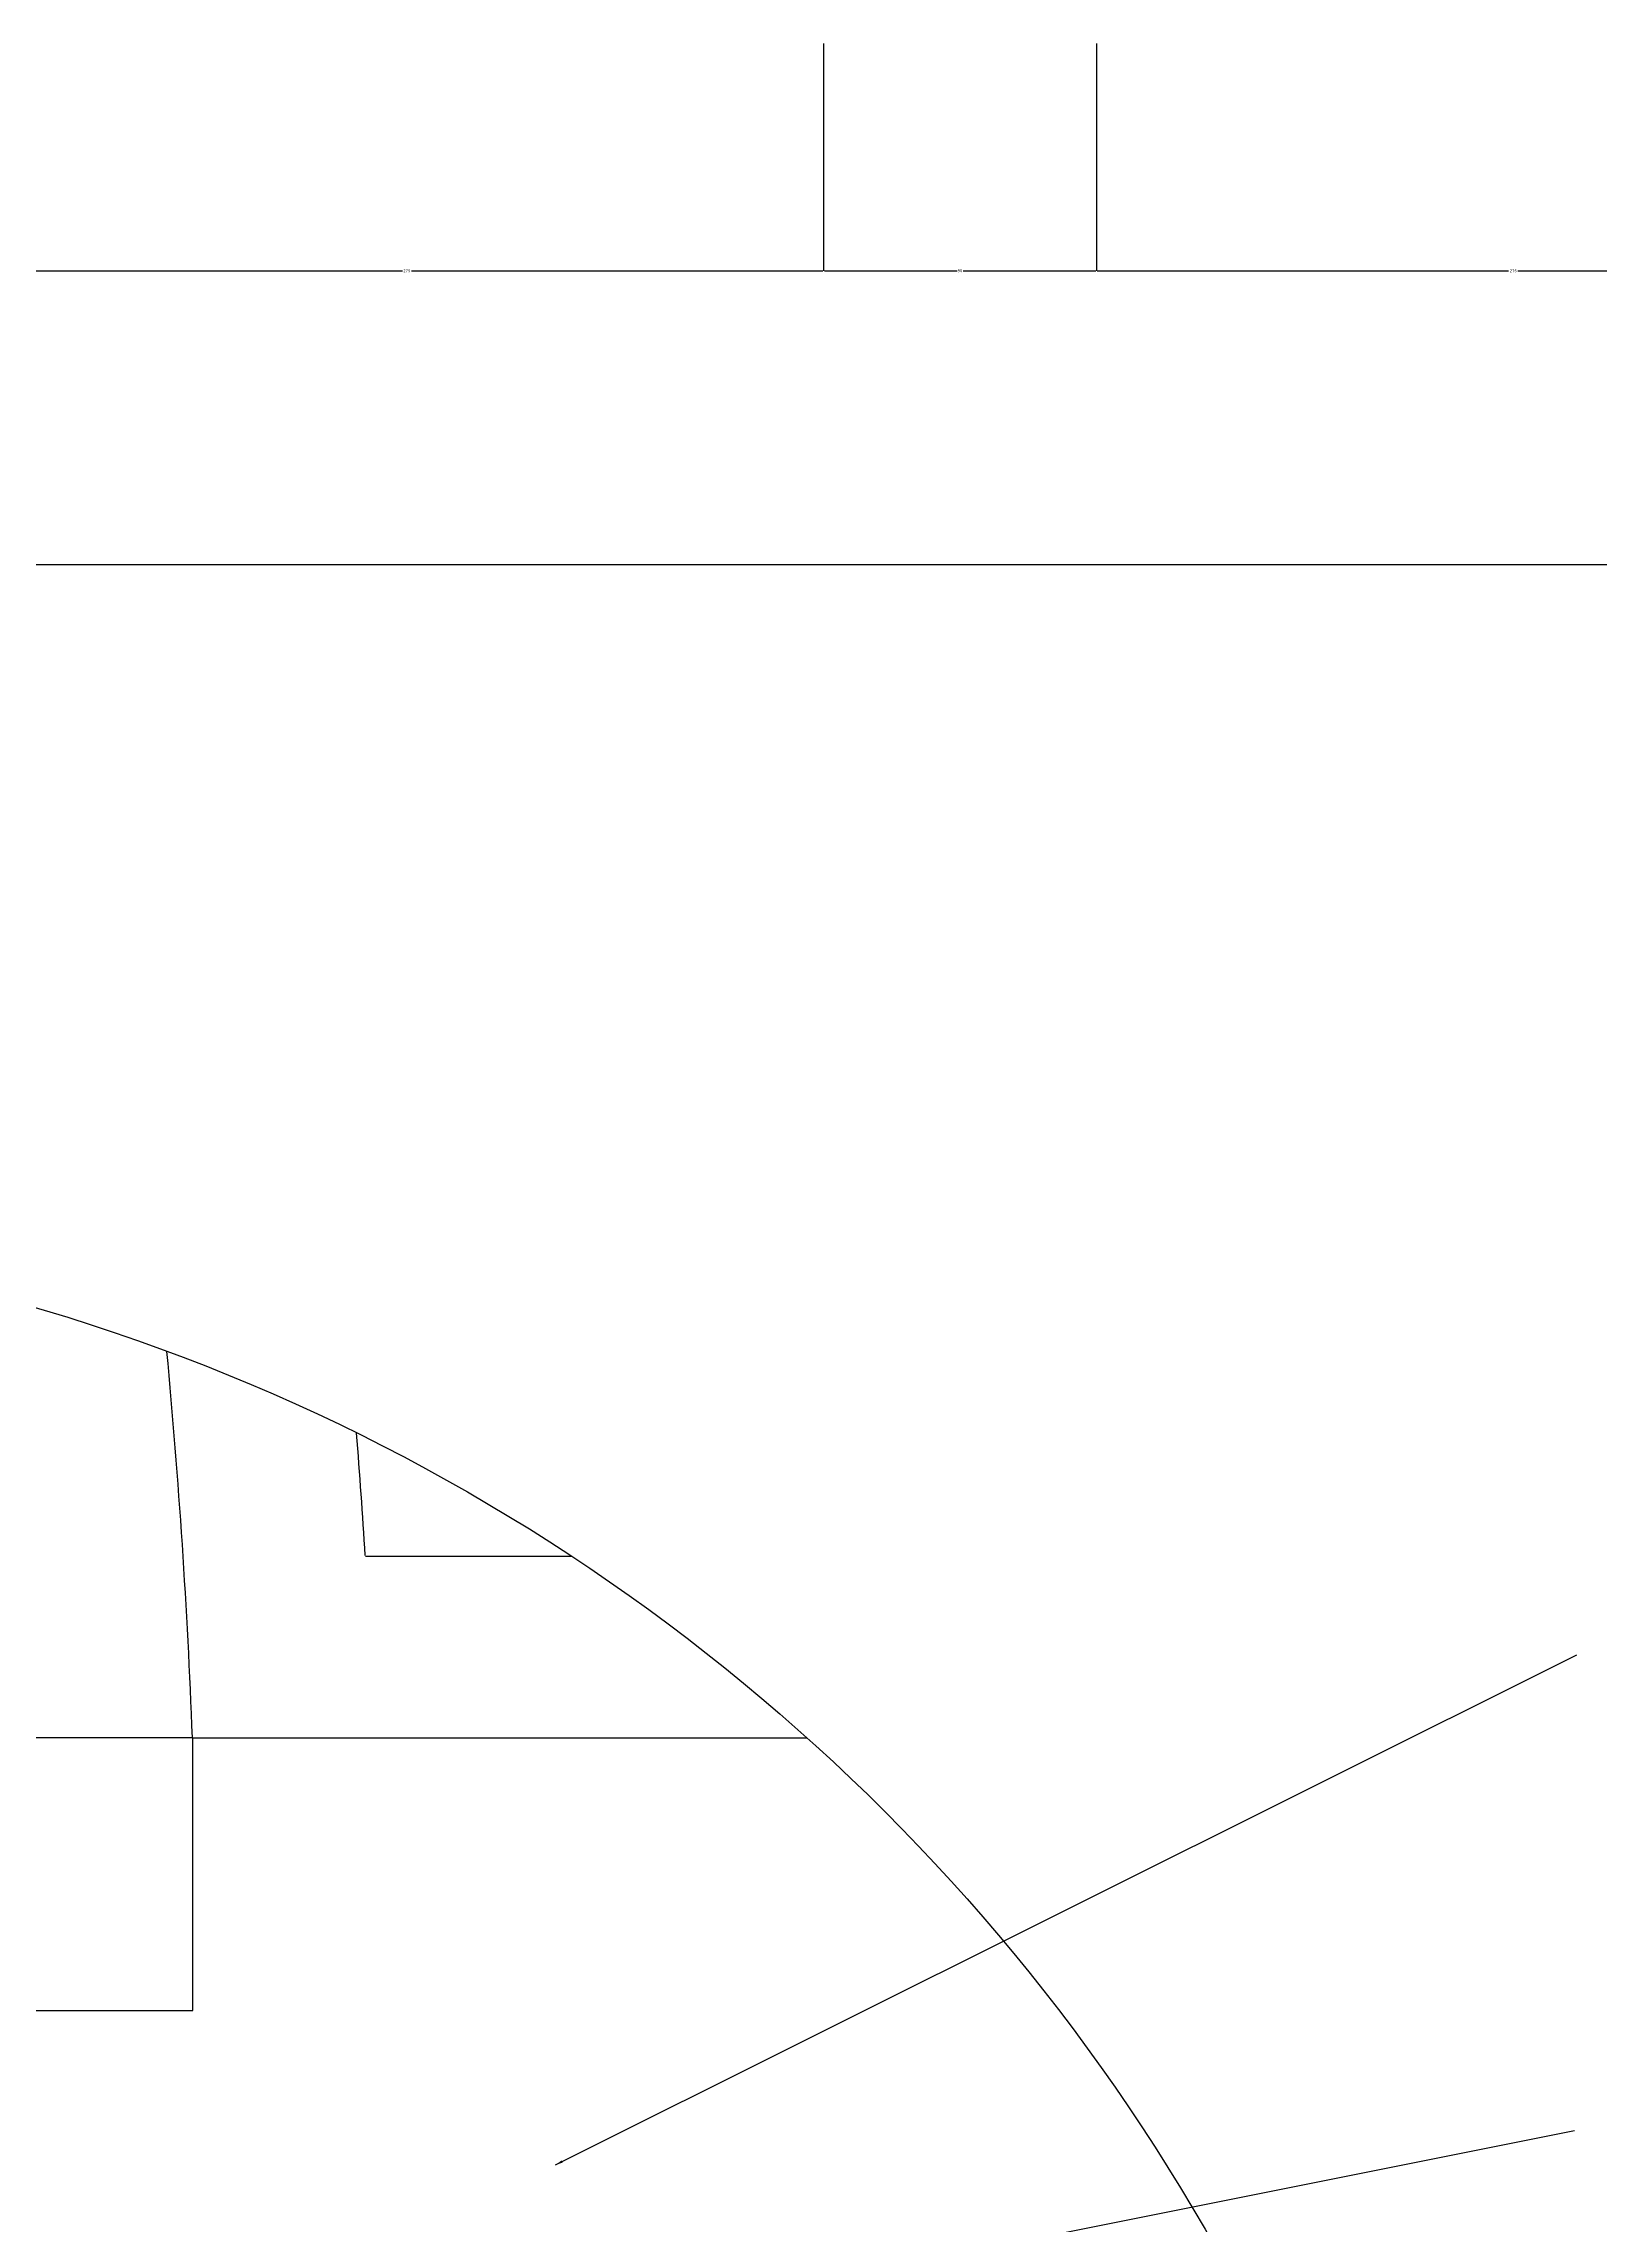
# Model space of a CAD drawing. Header units: metres. Extents: x 278 to 5235, y 197 to 7080.
# Drawn here: x 1300 to 1813, y 3823 to 4543 of the extents above; entities that cross this region are included whole.
import ezdxf

# ---------------------------------------------------------------- set-up
doc = ezdxf.new("R2010")
doc.units = ezdxf.units.M
for name, color, linetype in [('3', 3, 'Continuous'), ('4', 4, 'Continuous'), ('BH', 3, 'Continuous'), ('DIM', 3, 'Continuous')]:
    doc.layers.add(name, color=color, linetype=linetype)
doc.dimstyles.get("Standard").update_dxf_attribs({"dimtxt": 2.5, "dimasz": 2.5, "dimexe": 1.25, "dimexo": 0.625, "dimtad": 1, "dimcen": 2.5, "dimazin": 3, "dimtfac": 1, "dimtmove": 0, "dimatfit": 3})

# ---------------------------------------------------------------- blocks, each defined once
blk = doc.blocks.new('*D54')
for p, q in [((462.17, 4420.16), (462.17, 4370.79)), ((2062.17, 4420.16), (2062.17, 4370.79)), ((462.42, 4370.79), (1260.17, 4370.79)), ((1264.17, 4370.79), (2061.92, 4370.79))]:
    blk.add_line(p, q)
at = {"layer": 'Defpoints'}
for p in [(462.17, 4420.16), (2062.17, 4420.16), (462.17, 4370.79)]:
    blk.add_point(p, dxfattribs=at)
at = {"layer": 'DIM', "insert": (1262.17, 4370.79), "char_height": 1, "attachment_point": 5}
blk.add_mtext('1600', dxfattribs=at)
blk = doc.blocks.new('*D64')
for p, q in [((1282.17, 4542.73), (1282.17, 4467.79)), ((1557.17, 4542.73), (1557.17, 4467.79)), ((1282.42, 4467.79), (1418.17, 4467.79)), ((1421.17, 4467.79), (1556.92, 4467.79))]:
    blk.add_line(p, q)
at = {"layer": 'Defpoints'}
for p in [(1282.17, 4542.73), (1557.17, 4542.73), (1282.17, 4467.79)]:
    blk.add_point(p, dxfattribs=at)
at = {"layer": 'DIM', "insert": (1419.67, 4467.79), "char_height": 1, "attachment_point": 5}
blk.add_mtext('275', dxfattribs=at)
blk = doc.blocks.new('*D68')
for p, q in [((1647.17, 4542.73), (1647.17, 4467.79)), ((1922.17, 4542.73), (1922.17, 4467.79)), ((1647.42, 4467.79), (1783.17, 4467.79)), ((1786.17, 4467.79), (1921.92, 4467.79))]:
    blk.add_line(p, q)
at = {"layer": 'Defpoints'}
for p in [(1647.17, 4542.73), (1922.17, 4542.73), (1647.17, 4467.79)]:
    blk.add_point(p, dxfattribs=at)
at = {"layer": 'DIM', "insert": (1784.67, 4467.79), "char_height": 1, "attachment_point": 5}
blk.add_mtext('275', dxfattribs=at)
blk = doc.blocks.new('*D69')
for p, q in [((1557.17, 4542.73), (1557.17, 4467.79)), ((1647.17, 4542.73), (1647.17, 4467.79)), ((1557.42, 4467.79), (1601.17, 4467.79)), ((1603.17, 4467.79), (1646.92, 4467.79))]:
    blk.add_line(p, q)
at = {"layer": 'Defpoints'}
for p in [(1557.17, 4542.73), (1647.17, 4542.73), (1557.17, 4467.79)]:
    blk.add_point(p, dxfattribs=at)
at = {"layer": 'DIM', "insert": (1602.17, 4467.79), "char_height": 1, "attachment_point": 5}
blk.add_mtext('90', dxfattribs=at)

msp = doc.modelspace()

# ---------------------------------------------------------------- hatches: boundary and pattern name
at = {"layer": 'BH'}
h = msp.add_hatch(dxfattribs=at)
h.set_pattern_fill('AR-RROOF', scale=600)
h.paths.add_polyline_path([(808.08, 3983.62, 0.01), (801.09, 4073.88, 0.06), (672.46, 3983.62)])
h.paths.add_polyline_path([(752.08, 3683.62), (481.93, 3683.62, 0.07), (453.99, 3493.9, 0.25), (752.08, 2943)])
h.paths.add_polyline_path([(1770.18, 3493.9, 0.07), (1742.24, 3683.62), (1412.08, 3683.62), (1412.08, 2908.16, 0.28)])

# ---------------------------------------------------------------- linework, layer by layer
at = {"layer": '3'}
msp.add_line((1405.97, 4043.62), (1473.89, 4043.62), dxfattribs=at)
msp.add_arc((-957.92, 3895.07), 2368.55, 3.6, 4.58, dxfattribs=at)
at = {"layer": '4'}
msp.add_line((1349.01, 3983.62), (1551.71, 3983.62), dxfattribs=at)
msp.add_lwpolyline([(1232.08, 2846.84), (1232.08, 3473.62), (1292.08, 3473.62), (1292.08, 3533.62), (1232.08, 3533.62), (1232.08, 3833.62), (1285.91, 3833.62), (1285.91, 3893.62), (1349.01, 3893.62), (1349.01, 3983.62), (808.08, 3983.62), (808.08, 3893.62), (871.18, 3893.62), (871.18, 3833.62), (932.08, 3833.62), (932.08, 3533.62), (872.08, 3533.62), (872.08, 3473.62), (932.08, 3473.62), (932.08, 2860.9)], dxfattribs=at)
msp.add_arc((-957.92, 3895.07), 2308.55, 2.2, 5.37, dxfattribs=at)
at = {"layer": 'DIM'}
msp.add_circle((1112.08, 3493.9), 658.1, dxfattribs=at)

# ---------------------------------------------------------------- dimensions: what is measured, and where the dimension line sits
for base, p1, p2, picture, middle in [((1282.17, 4467.79), (1282.17, 4542.73), (1557.17, 4542.73), '*D64', (1419.67, 4467.79)), ((1557.17, 4467.79), (1557.17, 4542.73), (1647.17, 4542.73), '*D69', (1602.17, 4467.79)), ((1647.17, 4467.79), (1647.17, 4542.73), (1922.17, 4542.73), '*D68', (1784.67, 4467.79)), ((462.17, 4370.79), (462.17, 4420.16), (2062.17, 4420.16), '*D54', (1262.17, 4370.79))]:
    dim = msp.add_linear_dim(base=base, p1=p1, p2=p2, dimstyle='Standard', dxfattribs=at)
    dim.commit()
    dim.dimension.update_dxf_attribs({"geometry": picture, "text_midpoint": middle})

# ---------------------------------------------------------------- leaders
for points in [[(1468.69, 3842.72), (1805.66, 4011.05)], [(1169.59, 3727.1), (1804.91, 3854.09)]]:
    msp.add_leader(points, dimstyle='Standard', dxfattribs=at)

doc.saveas('drawing.dxf')
